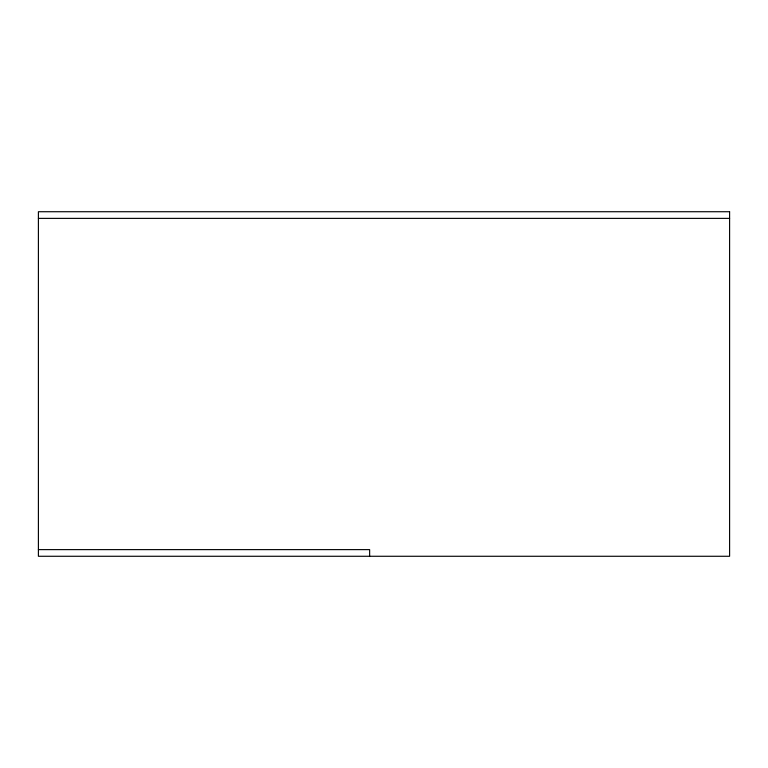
<?xml version="1.0" encoding="UTF-8"?>
<svg xmlns="http://www.w3.org/2000/svg" width="768" height="768" viewBox="0 0 768 768"><rect width="100%" height="100%" fill="white"/><g stroke="black" fill="none" stroke-linecap="round" stroke-linejoin="round"><path stroke-width="1.15" d="M38.4 218.381L729.6 218.381M38.4 549.619L369.638 549.619L369.638 556.272M729.6 211.728L38.4 211.728L38.4 556.272L729.6 556.272L729.6 211.728"/></g></svg>
